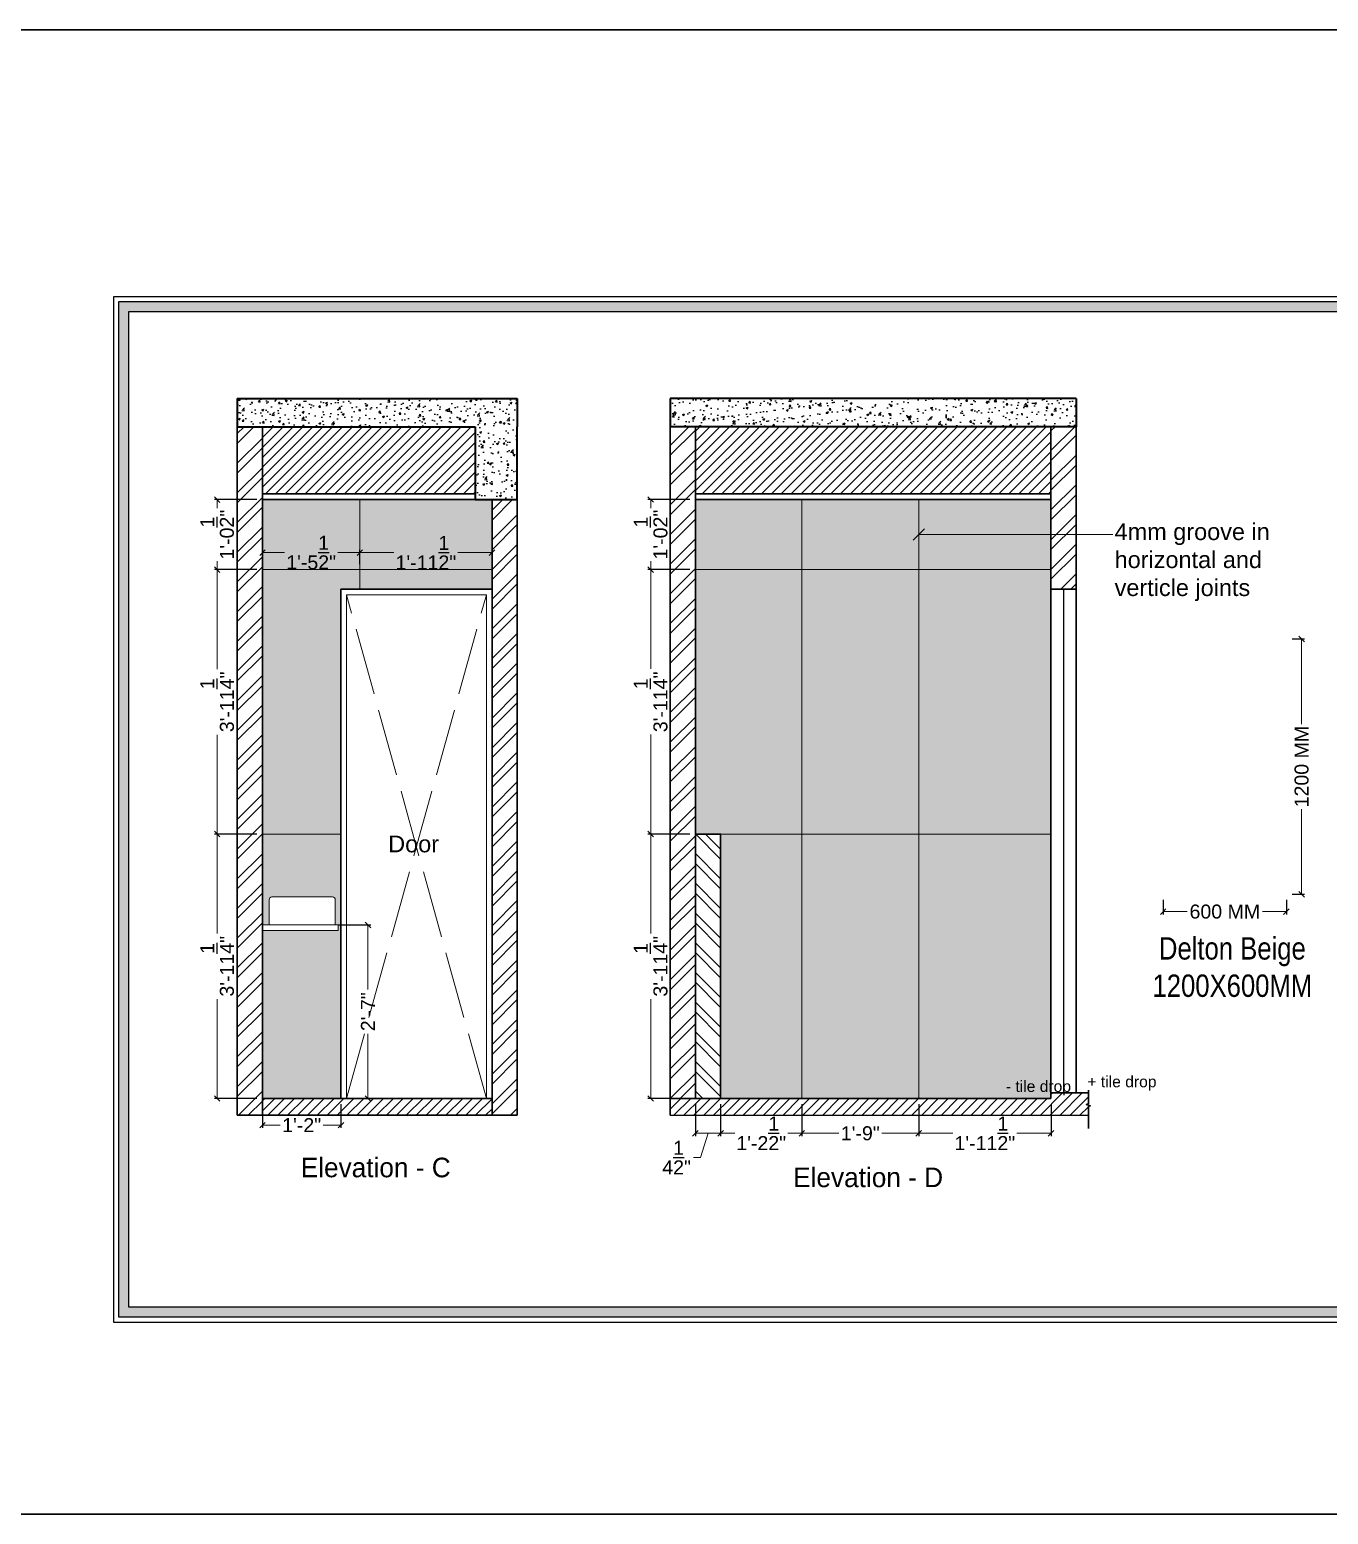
# Model space of a CAD drawing. Header units: millimetres. Extents: x 56222 to 3066687, y -650199 to -121287.
# Drawn here: x 149361.6 to 149593.6, y -184752.7 to -184487.5 of the extents above; entities that cross this region are included whole.
import ezdxf

# ---------------------------------------------------------------- set-up
doc = ezdxf.new("R2010")
doc.units = ezdxf.units.MM
doc.header["$MEASUREMENT"] = 0
doc.header["$PDMODE"] = 35
doc.linetypes.add('ACAD_ISO02W100', pattern=[15, 12, -3])
doc.layers.get('Defpoints').update_dxf_attribs({"color": 220})
for name, color, linetype, lineweight in [('dim05', 1, 'Continuous', 13), ('FIRST FLOOR ( TEXT )', 7, 'Continuous', 9), ('Flooring', 253, 'Continuous', 30), ('FURNITURE', 32, 'Continuous', 9), ('LABALLING', 1, 'Continuous', 25), ('NAME PLATE', 7, 'Continuous', 25), ('sec. mark', 5, 'Continuous', 25), ('UTILITY', 48, 'Continuous', 9), ('wall', 7, 'Continuous', 30), ('XX~SLAB ( BEAM )~ ( DIM )', 7, 'Continuous', 9)]:
    doc.layers.add(name, color=color, linetype=linetype, lineweight=lineweight)
doc.layers.add('hatch', color=253, linetype='Continuous', lineweight=0, transparency=0.4)
doc.styles.add('Aerial', font='arial.ttf')
doc.styles.add('Arial', font='arial.ttf')
doc.styles.add('DATE', font='swissc.ttf', dxfattribs={"height": 6.75})
doc.styles.add('KATHA', font='swissc.ttf')
doc.styles.get("Standard").update_dxf_attribs({"font": 'arial.ttf', "height": 6})
doc.dimstyles.new('ISO-25', dxfattribs={"dimtxt": 2.5, "dimasz": 1, "dimexe": 0.5, "dimexo": 1, "dimtad": 0, "dimdec": 1, "dimlunit": 4, "dimtxsty": 'Standard', "dimblk": 'OBLIQUE', "dimcen": 2.5, "dimclrd": 1, "dimclre": 1, "dimclrt": 5, "dimadec": 0, "dimazin": 0, "dimtfac": 1, "dimtdec": 1, "dimtmove": 0, "dimatfit": 3, "dimfxl": 1, "dimlwd": -1, "dimarcsym": 0})
doc.dimstyles.new('NEW ', dxfattribs={"dimtxt": 3, "dimasz": 2, "dimexe": 1, "dimexo": 1, "dimgap": 0.089996, "dimtad": 0, "dimtoh": 1, "dimzin": 3, "dimdsep": 46, "dimlunit": 4, "dimtxsty": 'Aerial', "dimblk": 'OBLIQUE', "dimcen": 0.089996, "dimdle": 1, "dimclrd": 252, "dimclre": 252, "dimclrt": 7, "dimadec": 0, "dimazin": 1, "dimtfac": 1, "dimtdec": 0, "dimtofl": 0, "dimtmove": 1, "dimatfit": 3, "dimldrblk": 'OBLIQUE', "dimfxl": 1, "dimtolj": 1, "dimtzin": 0, "dimlwd": 5, "dimlwe": 5, "dimarcsym": 0})
pattern_1 = [(45, (12.528, 66.737), (-2.65165043, 2.65165043), []), (45, (14.2958, 66.737), (-2.65165043, 2.65165043), [])]
pattern_2 = [(50, (5.8012, 66.7368), (0.7172601826, -0.062752135), [0.075, -0.825]), (355, (5.8012, 66.7368), (-0.1387513336, 0.7521921337), [0.06, -0.66]), (100.45144446, (5.861, 66.7316), (0.5785088467, 0.689439991), [0.063740192, -0.701142112]), (46.1842, (5.8012, 66.9368), (1.0672413307, -0.1655192808), [0.1125, -1.2375]), (96.6356355, (5.8901, 66.923), (0.9346619457, 0.974118601), [0.095610342, -1.05171376]), (351.184164, (5.8012, 66.9368), (0.934661945, 0.9741186003), [0.09, -0.990000001]), (21, (5.9012, 66.8868), (0.5969070521, -0.4026188907), [0.075, -0.825]), (326, (5.9012, 66.8868), (0.243315332, 0.725150045), [0.06, -0.66]), (71.45144474, (5.95094, 66.8533), (0.8402223767, 0.3225311528), [0.06374019, -0.701142112]), (37.5, (5.8012, 66.73682), (0.01215985532, 0.33289385383), [0, -0.652, 0, -0.67, 0, -0.6625]), (7.5, (5.8012, 66.73682), (0.26306953744, 0.3944117119), [0, -0.382, 0, -0.637, 0, -0.2525]), (327.5, (5.5782, 66.73682), (0.53382243617, -0.02255487173), [0, -0.25, 0, -0.78, 0, -1.035]), (317.5, (5.4782, 66.73682), (0.5831861693, 0.1001049823), [0, -0.325, 0, -0.518, 0, -0.735])]

# ---------------------------------------------------------------- blocks, each defined once
blk = doc.blocks.new('_Oblique')
at = {"layer": 'wall', "color": 0, "lineweight": -2}
blk.add_line((-0.5, -0.5), (0.5, 0.5), dxfattribs=at)
blk = doc.blocks.new('*D1050')
at = {"layer": 'Defpoints', "color": 0, "lineweight": 25, "transparency": 16777216}
for p in [(149395.14, -184631.19), (149403.24, -184631.19, 0.12), (149403.24, -184678.42, 0)]:
    blk.add_point(p, dxfattribs=at)
at = {"layer": 'dim05', "color": 1, "linetype": 'Continuous', "lineweight": -2, "transparency": 16777216}
for p, q in [((149402.24, -184631.19), (149394.64, -184631.19)), ((149402.24, -184678.42), (149394.64, -184678.42))]:
    blk.add_line(p, q, dxfattribs=at)
at = {"layer": 'dim05', "color": 1, "linetype": 'Continuous', "transparency": 16777216}
for p, q in [((149395.14, -184631.19), (149395.14, -184648.94)), ((149395.14, -184678.42), (149395.14, -184660.67))]:
    blk.add_line(p, q, dxfattribs=at)
at = {"layer": 'dim05', "color": 1, "transparency": 16777216}
for p, rotation in [((149395.14, -184631.19), 90), ((149395.14, -184678.42), 270)]:
    blk.add_blockref('_Oblique', p, dxfattribs=dict(at, rotation=rotation))
at = {"layer": 'dim05', "color": 5, "lineweight": 25, "transparency": 16777216, "insert": (149395.14, -184654.8), "char_height": 2.5, "attachment_point": 5, "rotation": 90, "style": 'Arial'}
blk.add_mtext('3\'-11{\\H1x;\\S1/4;}"', dxfattribs=at)
blk = doc.blocks.new('*D1051')
at = {"layer": 'Defpoints', "color": 0, "lineweight": 25, "transparency": 16777216}
for p in [(149395.14, -184583.94), (149403.24, -184583.94, 0.12), (149403.24, -184631.19, 0.12)]:
    blk.add_point(p, dxfattribs=at)
at = {"layer": 'dim05', "color": 1, "linetype": 'Continuous', "lineweight": -2, "transparency": 16777216}
for p, q in [((149402.24, -184583.94), (149394.64, -184583.94)), ((149402.24, -184631.19), (149394.64, -184631.19))]:
    blk.add_line(p, q, dxfattribs=at)
at = {"layer": 'dim05', "color": 1, "linetype": 'Continuous', "transparency": 16777216}
for p, q in [((149395.14, -184583.94), (149395.14, -184601.7)), ((149395.14, -184631.19), (149395.14, -184613.43))]:
    blk.add_line(p, q, dxfattribs=at)
at = {"layer": 'dim05', "color": 1, "transparency": 16777216}
for p, rotation in [((149395.14, -184583.94), 90), ((149395.14, -184631.19), 270)]:
    blk.add_blockref('_Oblique', p, dxfattribs=dict(at, rotation=rotation))
at = {"layer": 'dim05', "color": 5, "lineweight": 25, "transparency": 16777216, "insert": (149395.14, -184607.56), "char_height": 2.5, "attachment_point": 5, "rotation": 90, "style": 'Arial'}
blk.add_mtext('3\'-11{\\H1x;\\S1/4;}"', dxfattribs=at)
blk = doc.blocks.new('*D1052')
at = {"layer": 'Defpoints', "color": 0, "lineweight": 25, "transparency": 16777216}
for p in [(149395.14, -184571.43), (149403.24, -184571.43, 0.12), (149403.24, -184583.94, 0.12)]:
    blk.add_point(p, dxfattribs=at)
at = {"layer": 'dim05', "color": 1, "linetype": 'Continuous', "lineweight": -2, "transparency": 16777216}
for p, q in [((149402.24, -184571.43), (149394.64, -184571.43)), ((149402.24, -184583.94), (149394.64, -184583.94))]:
    blk.add_line(p, q, dxfattribs=at)
at = {"layer": 'dim05', "color": 1, "linetype": 'Continuous', "transparency": 16777216}
for p, q in [((149395.14, -184571.43), (149395.14, -184572.94)), ((149395.14, -184583.94), (149395.14, -184582.43))]:
    blk.add_line(p, q, dxfattribs=at)
at = {"layer": 'dim05', "color": 1, "transparency": 16777216}
for p, rotation in [((149395.14, -184571.43), 90), ((149395.14, -184583.94), 270)]:
    blk.add_blockref('_Oblique', p, dxfattribs=dict(at, rotation=rotation))
at = {"layer": 'dim05', "color": 5, "lineweight": 25, "transparency": 16777216, "insert": (149395.14, -184577.69), "char_height": 2.5, "attachment_point": 5, "rotation": 90, "style": 'Arial'}
blk.add_mtext('1\'-0{\\H1x;\\S1/2;}"', dxfattribs=at)
blk = doc.blocks.new('*D1053')
at = {"layer": 'Defpoints', "color": 0, "lineweight": 25, "transparency": 16777216}
for p in [(149420.62, -184580.91), (149420.62, -184583.94, 0.12), (149444.24, -184583.94, 0.12)]:
    blk.add_point(p, dxfattribs=at)
at = {"layer": 'dim05', "color": 1, "linetype": 'Continuous', "lineweight": -2, "transparency": 16777216}
for p, q in [((149420.62, -184582.94), (149420.62, -184580.41)), ((149444.24, -184582.94), (149444.24, -184580.41))]:
    blk.add_line(p, q, dxfattribs=at)
at = {"layer": 'dim05', "color": 1, "linetype": 'Continuous', "transparency": 16777216}
for p, q in [((149420.62, -184580.91), (149426.71, -184580.91)), ((149444.24, -184580.91), (149438.14, -184580.91))]:
    blk.add_line(p, q, dxfattribs=at)
at = {"layer": 'dim05', "color": 1, "transparency": 16777216, "rotation": 180}
blk.add_blockref('_Oblique', (149420.62, -184580.91), dxfattribs=at)
at = {"layer": 'dim05', "color": 1, "transparency": 16777216}
blk.add_blockref('_Oblique', (149444.24, -184580.91), dxfattribs=at)
at = {"layer": 'dim05', "color": 5, "lineweight": 25, "transparency": 16777216, "insert": (149432.43, -184580.91), "char_height": 2.5, "attachment_point": 5, "style": 'Arial'}
blk.add_mtext('1\'-11{\\H1x;\\S1/2;}"', dxfattribs=at)
blk = doc.blocks.new('*D1054')
at = {"layer": 'Defpoints', "color": 0, "lineweight": 25, "transparency": 16777216}
for p in [(149403.24, -184580.91, 0.09), (149403.24, -184580.91), (149420.62, -184580.91)]:
    blk.add_point(p, dxfattribs=at)
at = {"layer": 'dim05', "color": 1, "linetype": 'Continuous', "lineweight": -2, "transparency": 16777216}
for p, q in [((149403.24, -184579.91), (149403.24, -184580.41)), ((149420.62, -184581.91), (149420.62, -184581.41))]:
    blk.add_line(p, q, dxfattribs=at)
at = {"layer": 'dim05', "color": 1, "linetype": 'Continuous', "transparency": 16777216}
for p, q in [((149403.24, -184580.91), (149407.19, -184580.91)), ((149420.62, -184580.91), (149416.67, -184580.91))]:
    blk.add_line(p, q, dxfattribs=at)
at = {"layer": 'dim05', "color": 1, "transparency": 16777216, "rotation": 180}
blk.add_blockref('_Oblique', (149403.24, -184580.91), dxfattribs=at)
at = {"layer": 'dim05', "color": 1, "transparency": 16777216}
blk.add_blockref('_Oblique', (149420.62, -184580.91), dxfattribs=at)
at = {"layer": 'dim05', "color": 5, "lineweight": 25, "transparency": 16777216, "insert": (149411.93, -184580.91), "char_height": 2.5, "attachment_point": 5, "style": 'Arial'}
blk.add_mtext('1\'-5{\\H1x;\\S1/2;}"', dxfattribs=at)
blk = doc.blocks.new('*D1055')
at = {"layer": 'Defpoints', "color": 0, "lineweight": 25, "transparency": 16777216}
for p in [(149415.79, -184647.42, 0.03), (149415.79, -184678.42, 0.08), (149422.07, -184678.42)]:
    blk.add_point(p, dxfattribs=at)
at = {"layer": 'dim05', "color": 1, "linetype": 'Continuous', "lineweight": -2, "transparency": 16777216}
for p, q in [((149416.79, -184647.42), (149422.57, -184647.42)), ((149416.79, -184678.42), (149422.57, -184678.42))]:
    blk.add_line(p, q, dxfattribs=at)
at = {"layer": 'dim05', "color": 1, "linetype": 'Continuous', "transparency": 16777216}
for p, q in [((149422.07, -184647.42), (149422.07, -184658.95)), ((149422.07, -184678.42), (149422.07, -184666.89))]:
    blk.add_line(p, q, dxfattribs=at)
at = {"layer": 'dim05', "color": 1, "transparency": 16777216}
for p, rotation in [((149422.07, -184647.42), 90), ((149422.07, -184678.42), 270)]:
    blk.add_blockref('_Oblique', p, dxfattribs=dict(at, rotation=rotation))
at = {"layer": 'dim05', "color": 5, "lineweight": 25, "transparency": 16777216, "insert": (149422.07, -184662.92), "char_height": 2.5, "attachment_point": 5, "rotation": 90, "style": 'Arial'}
blk.add_mtext('2\'-7"', dxfattribs=at)
blk = doc.blocks.new('*D1056')
at = {"layer": 'Defpoints', "color": 0, "lineweight": 25, "transparency": 16777216}
for p in [(149520.47, -184678.42, -0.02), (149544.1, -184678.42, -0.02), (149520.47, -184684.64)]:
    blk.add_point(p, dxfattribs=at)
at = {"layer": 'dim05', "color": 1, "linetype": 'Continuous', "lineweight": -2, "transparency": 16777216}
for p, q in [((149520.47, -184679.42), (149520.47, -184685.14)), ((149544.1, -184679.42), (149544.1, -184685.14))]:
    blk.add_line(p, q, dxfattribs=at)
at = {"layer": 'dim05', "color": 1, "linetype": 'Continuous', "transparency": 16777216}
for p, q in [((149520.47, -184684.64), (149526.57, -184684.64)), ((149544.1, -184684.64), (149538, -184684.64))]:
    blk.add_line(p, q, dxfattribs=at)
at = {"layer": 'dim05', "color": 1, "transparency": 16777216, "rotation": 180}
blk.add_blockref('_Oblique', (149520.47, -184684.64), dxfattribs=at)
at = {"layer": 'dim05', "color": 1, "transparency": 16777216}
blk.add_blockref('_Oblique', (149544.1, -184684.64), dxfattribs=at)
at = {"layer": 'dim05', "color": 5, "lineweight": 25, "transparency": 16777216, "insert": (149532.28, -184684.64), "char_height": 2.5, "attachment_point": 5, "style": 'Arial'}
blk.add_mtext('1\'-11{\\H1x;\\S1/2;}"', dxfattribs=at)
blk = doc.blocks.new('*D1057')
at = {"layer": 'Defpoints', "color": 0, "lineweight": 25, "transparency": 16777216}
for p in [(149499.58, -184678.42, -0.01), (149520.47, -184678.42, -0.01), (149499.58, -184684.64)]:
    blk.add_point(p, dxfattribs=at)
at = {"layer": 'dim05', "color": 1, "linetype": 'Continuous', "lineweight": -2, "transparency": 16777216}
for p, q in [((149499.58, -184679.42), (149499.58, -184685.14)), ((149520.47, -184679.42), (149520.47, -184685.14))]:
    blk.add_line(p, q, dxfattribs=at)
at = {"layer": 'dim05', "color": 1, "linetype": 'Continuous', "transparency": 16777216}
for p, q in [((149499.58, -184684.64), (149506.2, -184684.64)), ((149520.47, -184684.64), (149513.86, -184684.64))]:
    blk.add_line(p, q, dxfattribs=at)
at = {"layer": 'dim05', "color": 1, "transparency": 16777216, "rotation": 180}
blk.add_blockref('_Oblique', (149499.58, -184684.64), dxfattribs=at)
at = {"layer": 'dim05', "color": 1, "transparency": 16777216}
blk.add_blockref('_Oblique', (149520.47, -184684.64), dxfattribs=at)
at = {"layer": 'dim05', "color": 5, "lineweight": 25, "transparency": 16777216, "insert": (149510.03, -184684.64), "char_height": 2.5, "attachment_point": 5, "style": 'Arial'}
blk.add_mtext('1\'-9"', dxfattribs=at)
blk = doc.blocks.new('*D1058')
at = {"layer": 'Defpoints', "color": 0, "lineweight": 25, "transparency": 16777216}
for p in [(149485.08, -184678.42, -0.02), (149499.58, -184678.42, -0.01), (149485.08, -184684.64)]:
    blk.add_point(p, dxfattribs=at)
at = {"layer": 'dim05', "color": 1, "linetype": 'Continuous', "lineweight": -2, "transparency": 16777216}
for p, q in [((149485.08, -184679.42), (149485.08, -184685.14)), ((149499.58, -184679.42), (149499.58, -184685.14))]:
    blk.add_line(p, q, dxfattribs=at)
at = {"layer": 'dim05', "color": 1, "linetype": 'Continuous', "transparency": 16777216}
for p, q in [((149485.08, -184684.64), (149487.59, -184684.64)), ((149499.58, -184684.64), (149497.07, -184684.64))]:
    blk.add_line(p, q, dxfattribs=at)
at = {"layer": 'dim05', "color": 1, "transparency": 16777216, "rotation": 180}
blk.add_blockref('_Oblique', (149485.08, -184684.64), dxfattribs=at)
at = {"layer": 'dim05', "color": 1, "transparency": 16777216}
blk.add_blockref('_Oblique', (149499.58, -184684.64), dxfattribs=at)
at = {"layer": 'dim05', "color": 5, "lineweight": 25, "transparency": 16777216, "insert": (149492.33, -184684.64), "char_height": 2.5, "attachment_point": 5, "style": 'Arial'}
blk.add_mtext('1\'-2{\\H1x;\\S1/2;}"', dxfattribs=at)
blk = doc.blocks.new('*D1059')
at = {"layer": 'Defpoints', "color": 0, "lineweight": 25, "transparency": 16777216}
for p in [(149480.58, -184678.42, -0.01), (149485.08, -184678.42, -0.02), (149480.58, -184684.64)]:
    blk.add_point(p, dxfattribs=at)
at = {"layer": 'dim05', "color": 1, "linetype": 'Continuous', "lineweight": -2, "transparency": 16777216}
for p, q in [((149480.58, -184679.42), (149480.58, -184685.14)), ((149485.08, -184679.42), (149485.08, -184685.14))]:
    blk.add_line(p, q, dxfattribs=at)
at = {"layer": 'dim05', "color": 1, "linetype": 'Continuous', "transparency": 16777216}
for p, q in [((149485.08, -184684.64), (149480.58, -184684.64)), ((149482.83, -184684.64), (149481.5, -184688.97)), ((149481.5, -184688.97), (149480.25, -184688.97))]:
    blk.add_line(p, q, dxfattribs=at)
at = {"layer": 'dim05', "color": 1, "transparency": 16777216, "rotation": 180}
blk.add_blockref('_Oblique', (149480.58, -184684.64), dxfattribs=at)
at = {"layer": 'dim05', "color": 1, "transparency": 16777216}
blk.add_blockref('_Oblique', (149485.08, -184684.64), dxfattribs=at)
at = {"layer": 'dim05', "color": 5, "lineweight": 25, "transparency": 16777216, "insert": (149477.22, -184688.97), "char_height": 2.5, "attachment_point": 5, "style": 'Arial'}
blk.add_mtext('4{\\H1x;\\S1/2;}"', dxfattribs=at)
blk = doc.blocks.new('*D1123')
at = {"layer": 'Defpoints', "color": 0, "lineweight": 25, "transparency": 16777216}
for p in [(149403.24, -184678.42, 0), (149417.24, -184678.42), (149417.24, -184683.18)]:
    blk.add_point(p, dxfattribs=at)
at = {"layer": 'dim05', "color": 1, "linetype": 'Continuous', "lineweight": -2, "transparency": 16777216}
for p, q in [((149403.24, -184679.42), (149403.24, -184683.68)), ((149417.24, -184679.42), (149417.24, -184683.68))]:
    blk.add_line(p, q, dxfattribs=at)
at = {"layer": 'dim05', "color": 1, "linetype": 'Continuous', "transparency": 16777216}
for p, q in [((149403.24, -184683.18), (149406.41, -184683.18)), ((149417.24, -184683.18), (149414.07, -184683.18))]:
    blk.add_line(p, q, dxfattribs=at)
at = {"layer": 'dim05', "color": 1, "transparency": 16777216, "rotation": 180}
blk.add_blockref('_Oblique', (149403.24, -184683.18), dxfattribs=at)
at = {"layer": 'dim05', "color": 1, "transparency": 16777216}
blk.add_blockref('_Oblique', (149417.24, -184683.18), dxfattribs=at)
at = {"layer": 'dim05', "color": 5, "lineweight": 25, "transparency": 16777216, "insert": (149410.24, -184683.18), "char_height": 2.5, "attachment_point": 5, "style": 'Arial'}
blk.add_mtext('1\'-2"', dxfattribs=at)
blk = doc.blocks.new('*D1141')
at = {"layer": 'Defpoints', "color": 0, "lineweight": 25, "transparency": 16777216}
for p in [(149480.58, -184571.42, -0.02), (149472.59, -184583.93), (149480.58, -184583.93, -0.02)]:
    blk.add_point(p, dxfattribs=at)
at = {"layer": 'dim05', "color": 1, "linetype": 'Continuous', "lineweight": -2, "transparency": 16777216}
for p, q in [((149479.58, -184571.42), (149472.09, -184571.42)), ((149479.58, -184583.93), (149472.09, -184583.93))]:
    blk.add_line(p, q, dxfattribs=at)
at = {"layer": 'dim05', "color": 1, "linetype": 'Continuous', "transparency": 16777216}
for p, q in [((149472.59, -184571.42), (149472.59, -184572.94)), ((149472.59, -184583.93), (149472.59, -184582.42))]:
    blk.add_line(p, q, dxfattribs=at)
at = {"layer": 'dim05', "color": 1, "transparency": 16777216}
for p, rotation in [((149472.59, -184571.42), 90), ((149472.59, -184583.93), 270)]:
    blk.add_blockref('_Oblique', p, dxfattribs=dict(at, rotation=rotation))
at = {"layer": 'dim05', "color": 5, "lineweight": 25, "transparency": 16777216, "insert": (149472.59, -184577.68), "char_height": 2.5, "attachment_point": 5, "rotation": 90, "style": 'Arial'}
blk.add_mtext('1\'-0{\\H1x;\\S1/2;}"', dxfattribs=at)
blk = doc.blocks.new('*D1142')
at = {"layer": 'Defpoints', "color": 0, "lineweight": 25, "transparency": 16777216}
for p in [(149480.58, -184583.93, -0.02), (149472.59, -184631.18), (149480.58, -184631.18, -0.02)]:
    blk.add_point(p, dxfattribs=at)
at = {"layer": 'dim05', "color": 1, "linetype": 'Continuous', "lineweight": -2, "transparency": 16777216}
for p, q in [((149479.58, -184583.93), (149472.09, -184583.93)), ((149479.58, -184631.18), (149472.09, -184631.18))]:
    blk.add_line(p, q, dxfattribs=at)
at = {"layer": 'dim05', "color": 1, "linetype": 'Continuous', "transparency": 16777216}
for p, q in [((149472.59, -184583.93), (149472.59, -184601.69)), ((149472.59, -184631.18), (149472.59, -184613.42))]:
    blk.add_line(p, q, dxfattribs=at)
at = {"layer": 'dim05', "color": 1, "transparency": 16777216}
for p, rotation in [((149472.59, -184583.93), 90), ((149472.59, -184631.18), 270)]:
    blk.add_blockref('_Oblique', p, dxfattribs=dict(at, rotation=rotation))
at = {"layer": 'dim05', "color": 5, "lineweight": 25, "transparency": 16777216, "insert": (149472.59, -184607.56), "char_height": 2.5, "attachment_point": 5, "rotation": 90, "style": 'Arial'}
blk.add_mtext('3\'-11{\\H1x;\\S1/4;}"', dxfattribs=at)
blk = doc.blocks.new('*D1143')
at = {"layer": 'Defpoints', "color": 0, "lineweight": 25, "transparency": 16777216}
for p in [(149480.58, -184631.18, -0.02), (149472.59, -184678.42), (149480.58, -184678.42, -0.02)]:
    blk.add_point(p, dxfattribs=at)
at = {"layer": 'dim05', "color": 1, "linetype": 'Continuous', "lineweight": -2, "transparency": 16777216}
for p, q in [((149479.58, -184631.18), (149472.09, -184631.18)), ((149479.58, -184678.42), (149472.09, -184678.42))]:
    blk.add_line(p, q, dxfattribs=at)
at = {"layer": 'dim05', "color": 1, "linetype": 'Continuous', "transparency": 16777216}
for p, q in [((149472.59, -184631.18), (149472.59, -184648.93)), ((149472.59, -184678.42), (149472.59, -184660.67))]:
    blk.add_line(p, q, dxfattribs=at)
at = {"layer": 'dim05', "color": 1, "transparency": 16777216}
for p, rotation in [((149472.59, -184631.18), 90), ((149472.59, -184678.42), 270)]:
    blk.add_blockref('_Oblique', p, dxfattribs=dict(at, rotation=rotation))
at = {"layer": 'dim05', "color": 5, "lineweight": 25, "transparency": 16777216, "insert": (149472.59, -184654.8), "char_height": 2.5, "attachment_point": 5, "rotation": 90, "style": 'Arial'}
blk.add_mtext('3\'-11{\\H1x;\\S1/4;}"', dxfattribs=at)
blk = doc.blocks.new('*D1144')
at = {"layer": 'Defpoints', "color": 0, "lineweight": 25, "transparency": 16777216}
for p in [(149586.16, -184596.33), (149586.16, -184641.94), (149588.87, -184641.94)]:
    blk.add_point(p, dxfattribs=at)
at = {"layer": 'dim05', "color": 1, "linetype": 'Continuous', "lineweight": -2, "transparency": 16777216}
for p, q in [((149587.16, -184596.33), (149589.37, -184596.33)), ((149587.16, -184641.94), (149589.37, -184641.94))]:
    blk.add_line(p, q, dxfattribs=at)
at = {"layer": 'dim05', "color": 1, "linetype": 'Continuous', "transparency": 16777216}
for p, q in [((149588.87, -184596.33), (149588.87, -184611.55)), ((149588.87, -184641.94), (149588.87, -184626.72))]:
    blk.add_line(p, q, dxfattribs=at)
at = {"layer": 'dim05', "color": 1, "transparency": 16777216}
for p, rotation in [((149588.87, -184596.33), 90), ((149588.87, -184641.94), 270)]:
    blk.add_blockref('_Oblique', p, dxfattribs=dict(at, rotation=rotation))
at = {"layer": 'dim05', "color": 5, "lineweight": 25, "transparency": 16777216, "insert": (149588.87, -184619.13), "char_height": 2.5, "attachment_point": 5, "rotation": 90, "style": 'Arial'}
blk.add_mtext('1200 MM', dxfattribs=at)
blk = doc.blocks.new('*D1145')
at = {"layer": 'Defpoints', "color": 0, "lineweight": 25, "transparency": 16777216}
for p in [(149564.14, -184641.94), (149586.16, -184641.94), (149586.16, -184645.04)]:
    blk.add_point(p, dxfattribs=at)
at = {"layer": 'dim05', "color": 1, "linetype": 'Continuous', "lineweight": -2, "transparency": 16777216}
for p, q in [((149564.14, -184642.94), (149564.14, -184645.54)), ((149586.16, -184642.94), (149586.16, -184645.54))]:
    blk.add_line(p, q, dxfattribs=at)
at = {"layer": 'dim05', "color": 1, "linetype": 'Continuous', "transparency": 16777216}
for p, q in [((149564.14, -184645.04), (149568.41, -184645.04)), ((149586.16, -184645.04), (149581.88, -184645.04))]:
    blk.add_line(p, q, dxfattribs=at)
at = {"layer": 'dim05', "color": 1, "transparency": 16777216, "rotation": 180}
blk.add_blockref('_Oblique', (149564.14, -184645.04), dxfattribs=at)
at = {"layer": 'dim05', "color": 1, "transparency": 16777216}
blk.add_blockref('_Oblique', (149586.16, -184645.04), dxfattribs=at)
at = {"layer": 'dim05', "color": 5, "lineweight": 25, "transparency": 16777216, "insert": (149575.15, -184645.04), "char_height": 2.5, "attachment_point": 5, "style": 'Arial'}
blk.add_mtext('600 MM', dxfattribs=at)

msp = doc.modelspace()

# ---------------------------------------------------------------- hatches: boundary and pattern name
at = {"layer": 'hatch', "linetype": 'Continuous', "lineweight": 25}
h = msp.add_hatch(dxfattribs=at)
h.set_pattern_fill('AR-CONC', color=256, scale=0.5)
h.set_pattern_definition([(50, (186.3354, -10.475), (3.586300913, -0.313760675), [0.375, -4.125]), (355, (186.3354, -10.475), (-0.69375667, 3.76096067), [0.3, -3.3]), (100.4514445, (186.6342, -10.501), (2.892544234, 3.447199955), [0.31870096, -3.50571056]), (46.1842, (186.3354, -9.475), (5.33620665, -0.8275964), [0.5625, -6.1875]), (96.6356355, (186.78, -9.544), (4.67330973, 4.870593), [0.47805171, -5.2585688]), (351.184164, (186.3354, -9.475), (4.67330973, 4.870593), [0.45, -4.95]), (21, (186.8354, -9.725), (2.98453526, -2.013094453), [0.375, -4.125]), (326, (186.8354, -9.725), (1.21657666, 3.625750225), [0.3, -3.3]), (71.4514447, (187.084, -9.8927), (4.201111884, 1.612655764), [0.31870095, -3.50571056]), (37.5, (186.3354, -10.4749), (0.0607992766, 1.664469269), [0, -3.26, 0, -3.35, 0, -3.3125]), (7.5, (186.3354, -10.475), (1.315347687, 1.97205856), [0, -1.91, 0, -3.185, 0, -1.2625]), (327.5, (185.2204, -10.4749), (2.669112181, -0.112774359), [0, -1.25, 0, -3.9, 0, -5.175]), (317.5, (184.7204, -10.475), (2.915930847, 0.500524912), [0, -1.625, 0, -2.59, 0, -3.675])])
h.paths.add_polyline_path([(149398.738, -184553.361), (149448.738, -184553.361), (149448.738, -184558.422), (149448.738, -184571.422), (149441.239, -184571.422), (149441.239, -184558.422), (149398.738, -184558.422)])
h = msp.add_hatch(dxfattribs=at)
h.set_pattern_fill('AR-CONC', color=256, scale=0.5)
h.set_pattern_definition([(50, (274.2116, 255.7337), (3.586300913, -0.313760675), [0.375, -4.125]), (355, (274.2116, 255.7337), (-0.69375667, 3.76096067), [0.3, -3.3]), (100.4514445, (274.5105, 255.7075), (2.892544234, 3.447199955), [0.31870096, -3.50571056]), (46.1842, (274.2116, 256.7337), (5.33620665, -0.8275964), [0.5625, -6.1875]), (96.6356355, (274.6563, 256.6647), (4.67330973, 4.870593), [0.47805171, -5.2585688]), (351.184164, (274.2116, 256.7337), (4.67330973, 4.870593), [0.45, -4.95]), (21, (274.7116, 256.4837), (2.98453526, -2.013094453), [0.375, -4.125]), (326, (274.7116, 256.4837), (1.21657666, 3.625750225), [0.3, -3.3]), (71.4514447, (274.9603, 256.316), (4.201111884, 1.612655764), [0.31870095, -3.50571056]), (37.5, (274.2116, 255.7337), (0.0607992766, 1.664469269), [0, -3.26, 0, -3.35, 0, -3.3125]), (7.5, (274.2116, 255.7337), (1.315347687, 1.97205856), [0, -1.91, 0, -3.185, 0, -1.2625]), (327.5, (273.0966, 255.7337), (2.669112181, -0.112774359), [0, -1.25, 0, -3.9, 0, -5.175]), (317.5, (272.5966, 255.7337), (2.915930847, 0.500524912), [0, -1.625, 0, -2.59, 0, -3.675])])
h.paths.add_polyline_path([(149548.595, -184553.361), (149476.082, -184553.361), (149476.082, -184558.422), (149548.595, -184558.422)])
h = msp.add_hatch(dxfattribs=at)
h.set_pattern_fill('ANSI32', color=256, scale=10, style=0)
h.set_pattern_definition([(45, (-5994.405, -3325.7547), (-2.65165043, 2.65165043), []), (45, (-5992.637, -3325.7547), (-2.65165043, 2.65165043), [])])
h.paths.add_polyline_path([(149403.238, -184558.421), (149398.738, -184558.421), (149398.738, -184681.421), (149403.238, -184681.421)])
h = msp.add_hatch(dxfattribs=at)
h.set_pattern_fill('ANSI31', color=6, scale=10)
h.set_pattern_definition([(45, (186.3354, -10.4749), (-0.8838834765, 0.8838834765), [])])
h.paths.add_polyline_path([(149403.238, -184558.422), (149441.239, -184558.422), (149441.239, -184570.422), (149403.238, -184570.422)])
h = msp.add_hatch(dxfattribs=at)
h.set_pattern_fill('ANSI32', color=256, scale=10, style=0)
h.set_pattern_definition(pattern_1)
h.paths.add_polyline_path([(149480.582, -184585.422), (149480.582, -184558.422), (149476.082, -184558.422), (149476.082, -184678.422), (149480.582, -184678.422)])
h = msp.add_hatch(dxfattribs=at)
h.set_pattern_fill('ANSI31', color=6, scale=10)
h.set_pattern_definition([(45, (274.2116, 255.7337), (-0.8838834765, 0.8838834765), [])])
h.paths.add_polyline_path([(149544.095, -184558.422), (149480.582, -184558.422), (149480.582, -184570.422), (149544.095, -184570.422)])
h = msp.add_hatch(dxfattribs=at)
h.set_pattern_fill('ANSI32', color=256, scale=10, style=0)
h.set_pattern_definition(pattern_1)
h.paths.add_polyline_path([(149548.595, -184558.422), (149544.095, -184558.422), (149544.095, -184587.421), (149548.595, -184587.421)])
at = {"layer": 'hatch', "linetype": 'Continuous', "lineweight": 25, "true_color": 0xe9d9ba, "transparency": 33554546}
h = msp.add_hatch(dxfattribs=at)
h.set_pattern_fill('AR-CONC', color=254, scale=0.1)
h.set_pattern_definition(pattern_2)
h.paths.add_polyline_path([(149417.238, -184631.185), (149403.238, -184631.185), (149403.238, -184647.421), (149404.427, -184647.421), (149404.427, -184642.92, -0.4142136), (149404.927, -184642.42), (149415.736, -184642.42, -0.4142136), (149416.236, -184642.92), (149416.236, -184647.421), (149416.738, -184647.421), (149416.738, -184648.421), (149403.238, -184648.421), (149403.238, -184678.421), (149417.238, -184678.421)])
h.paths.add_polyline_path([(149417.238, -184587.421), (149420.616, -184587.421), (149420.616, -184583.941), (149403.238, -184583.941), (149403.238, -184631.185), (149417.238, -184631.185)])
h.paths.add_polyline_path([(149444.238, -184583.941), (149420.616, -184583.941), (149420.616, -184587.421), (149444.238, -184587.421)])
h.paths.add_polyline_path([(149444.238, -184571.429), (149420.616, -184571.429), (149420.616, -184583.941), (149444.238, -184583.941)])
h.paths.add_polyline_path([(149420.616, -184571.429), (149403.238, -184571.429), (149403.238, -184583.941), (149420.616, -184583.941)])
at = {"layer": 'hatch', "linetype": 'Continuous', "lineweight": 25}
h = msp.add_hatch(dxfattribs=at)
h.set_pattern_fill('ANSI32', color=256, scale=10, style=0)
h.set_pattern_definition([(45, (-502.8695, 255.7337), (-2.65165043, 2.65165043), []), (45, (-501.1017, 255.7337), (-2.65165043, 2.65165043), [])])
h.paths.add_polyline_path([(149448.738, -184571.422), (149444.242, -184571.422), (149444.238, -184681.422), (149448.738, -184681.422)])
at = {"layer": 'hatch', "linetype": 'Continuous', "lineweight": 25, "true_color": 0xe9d9ba, "transparency": 33554546}
h = msp.add_hatch(dxfattribs=at)
h.set_pattern_fill('AR-CONC', color=254, scale=0.1)
h.set_pattern_definition(pattern_2)
h.paths.add_polyline_path([(149544.095, -184631.178), (149520.473, -184631.178), (149520.473, -184678.422), (149544.095, -184678.422)])
h.paths.add_polyline_path([(149520.473, -184631.178), (149499.582, -184631.178), (149499.582, -184678.422), (149520.473, -184678.422)])
h.paths.add_polyline_path([(149499.582, -184631.178), (149485.082, -184631.178), (149485.082, -184678.422), (149499.582, -184678.422)])
h.paths.add_polyline_path([(149499.582, -184583.934), (149480.582, -184583.934), (149480.582, -184631.178), (149499.582, -184631.178)])
h.paths.add_polyline_path([(149520.473, -184583.934), (149499.582, -184583.934), (149499.582, -184631.178), (149520.473, -184631.178)])
h.paths.add_polyline_path([(149544.095, -184583.934), (149520.473, -184583.934), (149520.473, -184631.178), (149544.095, -184631.178)])
h.paths.add_polyline_path([(149544.095, -184571.422), (149520.473, -184571.422), (149520.473, -184583.934), (149544.095, -184583.934)])
h.paths.add_polyline_path([(149520.473, -184571.422), (149499.582, -184571.422), (149499.582, -184583.934), (149520.473, -184583.934)])
h.paths.add_polyline_path([(149499.582, -184571.422), (149480.582, -184571.422), (149480.582, -184583.934), (149499.582, -184583.934)])
at = {"layer": 'hatch', "linetype": 'Continuous', "lineweight": 25}
h = msp.add_hatch(dxfattribs=at)
h.set_pattern_fill('ANSI32', color=256, scale=10, angle=90, style=0)
h.set_pattern_definition([(135, (12.528, 66.737), (-2.65165043, -2.65165043), []), (135, (12.528, 68.5046), (-2.65165043, -2.65165043), [])])
h.paths.add_polyline_path([(149485.082, -184631.178), (149480.582, -184631.178), (149480.582, -184678.422), (149485.082, -184678.422)])
h = msp.add_hatch(dxfattribs=at)
h.set_pattern_fill('ANSI31', color=256, scale=10, style=0)
h.set_pattern_definition([(45, (-58.2984, 255.7337), (-0.8838834765, 0.8838834765), [])])
h.paths.add_polyline_path([(149444.238, -184678.421), (149403.238, -184678.421), (149403.238, -184681.422), (149444.238, -184681.422)])
h = msp.add_hatch(dxfattribs=at)
h.set_pattern_fill('ANSI31', color=256, scale=10, style=0)
h.set_pattern_definition([(45, (-328.7967, 372.2888), (-0.8838834765, 0.8838834765), [])])
h.paths.add_polyline_path([(149550.769, -184677.422), (149544.095, -184677.422), (149544.095, -184678.422), (149480.582, -184678.422), (149476.082, -184678.422), (149476.082, -184681.422), (149550.769, -184681.436), (149550.769, -184679.843), (149551.112, -184679.718), (149550.425, -184679.468), (149550.769, -184679.343)])
at = {"layer": 'NAME PLATE', "true_color": 0xd39e00}
h = msp.add_hatch(color=42, dxfattribs=at)
h.paths.add_polyline_path([(149377.577, -184536.035), (149377.577, -184717.5), (149635.385, -184717.5), (149635.385, -184536.035)])
h.paths.add_polyline_path([(149379.386, -184537.844), (149633.576, -184537.844), (149633.576, -184715.691), (149379.386, -184715.691)], flags=16)

# ---------------------------------------------------------------- linework, layer by layer
at = {"color": 6, "lineweight": 30}
for p, q in [((149403.238, -184570.422, 0.118), (149441.239, -184570.422, 0.118)), ((149403.238, -184571.422, 0.118), (149444.238, -184571.422, 0.118)), ((149544.095, -184570.422, -0.008), (149480.582, -184570.422, -0.008)), ((149544.095, -184571.422, -0.008), (149480.582, -184571.422, -0.008))]:
    msp.add_line(p, q, dxfattribs=at)
at = {"layer": 'dim05', "color": 1, "lineweight": 35}
for p, q in [((149398.738, -184553.361, 0.118), (149448.738, -184553.361, 0.118)), ((149398.738, -184553.361, 0.12), (149398.738, -184558.422, 0.12)), ((149448.738, -184553.361, 0.118), (149448.738, -184558.422, 0.118)), ((149548.595, -184553.361, 0.11), (149476.082, -184553.361, -0.016)), ((149476.082, -184553.361, -0.016), (149476.082, -184558.422, -0.016)), ((149548.595, -184553.361, 0.11), (149548.595, -184558.422, 0.11)), ((149398.738, -184558.422, 0.118), (149441.239, -184558.422, 0.118)), ((149548.595, -184558.422, 0.11), (149476.082, -184558.422, -0.016))]:
    msp.add_line(p, q, dxfattribs=at)
at = {"layer": 'dim05', "color": 1, "lineweight": 35, "elevation": 0.118}
msp.add_lwpolyline([(149441.239, -184558.422), (149441.239, -184571.422), (149448.738, -184571.422), (149448.738, -184558.422)], dxfattribs=at)
at = {"layer": 'Flooring', "ltscale": 4}
for p, q in [((149480.582, -184678.422, -0.008), (149476.082, -184678.422, -0.008)), ((149544.095, -184678.422, -0.016), (149480.582, -184678.422, -0.008)), ((149544.095, -184678.422, -0.016), (149544.095, -184677.422, -0.016)), ((149544.095, -184677.422, -0.016), (149550.769, -184677.422, -0.016))]:
    msp.add_line(p, q, dxfattribs=at)
at = {"layer": 'Flooring', "ltscale": 4, "elevation": 0.083}
msp.add_lwpolyline([(149403.238, -184678.421), (149444.238, -184678.421), (149444.238, -184681.422), (149403.238, -184681.422)], close=True, dxfattribs=at)
at = {"layer": 'Flooring', "ltscale": 4}
msp.add_lwpolyline([(149550.769, -184683.8), (149550.769, -184679.843), (149551.112, -184679.718), (149550.425, -184679.468), (149550.769, -184679.343), (149550.769, -184676.909)], dxfattribs=at)
at = {"layer": 'FURNITURE'}
msp.add_line((149499.582, -184678.422, -0.016), (149499.582, -184571.422, -0.016), dxfattribs=at)
at = {"layer": 'FURNITURE', "color": 9, "linetype": 'ACAD_ISO02W100', "lineweight": 5, "true_color": 0xc7c8ca}
for p, q in [((149418.238, -184678.421, 0.091), (149443.238, -184588.421, 0.091)), ((149443.238, -184678.421, 0.091), (149418.238, -184588.421, 0.091))]:
    msp.add_line(p, q, dxfattribs=at)
at = {"layer": 'FURNITURE'}
for points, elevation in [([(149403.238, -184571.429), (149420.616, -184571.429), (149420.616, -184583.941), (149403.238, -184583.941)], 0.118), ([(149444.238, -184571.429), (149420.616, -184571.429), (149420.616, -184583.941), (149444.238, -184583.941)], 0.118), ([(149480.582, -184571.422), (149499.582, -184571.422), (149499.582, -184583.934), (149480.582, -184583.934)], -0.016), ([(149520.473, -184571.422), (149499.582, -184571.422), (149499.582, -184583.934), (149520.473, -184583.934)], -0.016), ([(149520.473, -184571.422), (149544.095, -184571.422), (149544.095, -184583.934), (149520.473, -184583.934)], -0.016), ([(149480.582, -184631.178), (149499.582, -184631.178), (149499.582, -184583.934), (149480.582, -184583.934)], -0.016), ([(149520.473, -184631.178), (149499.582, -184631.178), (149499.582, -184583.934), (149520.473, -184583.934)], -0.016), ([(149520.473, -184631.178), (149544.095, -184631.178), (149544.095, -184583.934), (149520.473, -184583.934)], -0.016), ([(149480.582, -184631.178), (149499.582, -184631.178), (149499.582, -184678.422), (149480.582, -184678.422)], -0.016), ([(149520.473, -184631.178), (149499.582, -184631.178), (149499.582, -184678.422), (149520.473, -184678.422)], -0.016), ([(149520.473, -184631.178), (149544.095, -184631.178), (149544.095, -184678.422), (149520.473, -184678.422)], -0.016), ([(149403.238, -184647.421), (149416.738, -184647.421), (149416.738, -184648.421), (149403.238, -184648.421)], 0.026)]:
    msp.add_lwpolyline(points, close=True, dxfattribs=dict(at, elevation=elevation))
at = {"layer": 'FURNITURE', "elevation": 0.118}
for points in [[(149420.616, -184587.421), (149420.616, -184583.941), (149403.238, -184583.941), (149403.238, -184631.185), (149417.238, -184631.185)], [(149420.616, -184587.421), (149420.616, -184583.941), (149444.238, -184583.941), (149444.238, -184631.185), (149444.238, -184631.185)], [(149403.238, -184678.429), (149403.238, -184631.185), (149417.238, -184631.185)]]:
    msp.add_lwpolyline(points, dxfattribs=at)
at = {"layer": 'NAME PLATE', "color": 42, "true_color": 0xd39e00, "elevation": -0.008}
for points in [[(149376.672, -184535.13), (149636.29, -184535.13), (149636.29, -184718.405), (149376.672, -184718.405)], [(149377.577, -184536.035), (149635.385, -184536.035), (149635.385, -184717.5), (149377.577, -184717.5)], [(149379.386, -184537.844), (149633.576, -184537.844), (149633.576, -184715.691), (149379.386, -184715.691)]]:
    msp.add_lwpolyline(points, close=True, dxfattribs=at)
at = {"layer": 'UTILITY', "ltscale": 3}
for p, q in [((149404.427, -184647.421, 0.026), (149404.427, -184642.92, 0.026)), ((149404.927, -184642.42, 0.026), (149415.736, -184642.42, 0.026)), ((149416.236, -184642.92, 0.026), (149416.236, -184647.421, 0.026))]:
    msp.add_line(p, q, dxfattribs=at)
for centre, start, end in [((149404.927, -184642.92, 0.026), 90, 180), ((149415.736, -184642.92, 0.026), 0, 90)]:
    msp.add_arc(centre, 0.5, start, end, dxfattribs=at)
at = {"layer": 'wall', "lineweight": 30}
for p, q in [((149398.738, -184558.422, 0.118), (149398.738, -184681.422, -0.008)), ((149403.238, -184558.422, 0.118), (149403.238, -184681.422, -0.008)), ((149476.082, -184558.422, 0.118), (149476.082, -184681.422, -0.008)), ((149480.582, -184558.422, 0.118), (149480.582, -184678.422, -0.008)), ((149444.242, -184571.421, 0.118), (149444.238, -184681.422, 0.118)), ((149448.738, -184571.422, 0.118), (149448.738, -184681.422, 0.118)), ((149544.095, -184587.421, -0.016), (149548.595, -184587.421, -0.016)), ((149398.738, -184681.421, -0.008), (149448.738, -184681.422, 0.118)), ((149550.769, -184681.436, -0.008), (149476.082, -184681.422, -0.008))]:
    msp.add_line(p, q, dxfattribs=at)
at = {"layer": 'wall', "lineweight": 25}
for p, q in [((149476.082, -184585.422, -0.129), (149476.082, -184678.422, -0.008)), ((149480.582, -184585.422, -0.129), (149480.582, -184678.422, -0.008)), ((149546.345, -184587.421, -0.233), (149546.345, -184677.422, -0.016))]:
    msp.add_line(p, q, dxfattribs=at)
at = {"layer": 'wall', "lineweight": 30}
for points, elevation in [([(149544.095, -184558.422), (149548.595, -184558.422), (149548.595, -184677.422), (149544.095, -184677.422)], -0.016), ([(149417.238, -184587.421), (149444.238, -184587.421), (149444.238, -184678.421), (149417.238, -184678.421)], 0.091), ([(149480.582, -184631.178), (149485.082, -184631.178), (149485.082, -184678.422), (149480.582, -184678.422)], -0.016)]:
    msp.add_lwpolyline(points, close=True, dxfattribs=dict(at, elevation=elevation))
at = {"layer": 'wall', "lineweight": 0, "elevation": 0.091}
msp.add_lwpolyline([(149418.238, -184588.421), (149443.238, -184588.421), (149443.238, -184678.421), (149418.238, -184678.421)], close=True, dxfattribs=at)
at = {"layer": 'XX~SLAB ( BEAM )~ ( DIM )', "color": 85, "lineweight": 30, "true_color": 0x58ba48}
msp.add_lwpolyline([(148898.978, -184487.49), (149750.829, -184487.49), (149750.829, -184752.696), (148898.978, -184752.696)], close=True, dxfattribs=at)

# ---------------------------------------------------------------- texts
at = {"layer": 'FIRST FLOOR ( TEXT )', "color": 1, "insert": (149576.495, -184654.962, -0.008), "char_height": 4, "attachment_point": 5, "style": 'KATHA'}
msp.add_mtext('Delton Beige\\P1200X600MM', dxfattribs=at)
at = {"layer": 'LABALLING', "lineweight": 5, "ltscale": 4, "insert": (149555.462, -184575.658), "char_height": 3, "width": 34.35798, "attachment_point": 1}
msp.add_mtext('4mm groove in horizontal and verticle joints', dxfattribs=at)
at = {"layer": 'LABALLING', "lineweight": 5, "ltscale": 4, "attachment_point": 1}
for s, insert, char_height in [('Door', (149425.692, -184631.44, 0.091), 3), ('\\pxi-3,l5,ql,t5; - tile drop', (149531.252, -184675.24, -0.017), 2), ('\\pxi-3,l5,ql,t5; + tile drop', (149545.821, -184674.406, -0.014), 2)]:
    msp.add_mtext(s, dxfattribs=dict(at, insert=insert, char_height=char_height))
at = {"layer": 'sec. mark', "lineweight": 20, "char_height": 3.5, "attachment_point": 1, "style": 'DATE'}
for s, insert in [('\\pxqc;{\\fCentury Gothic|b0|i0|c0|p34;\\C5;Elevation - C}', (149388.558, -184688.989, -0.008)), ('\\pxqc;{\\fCentury Gothic|b0|i0|c0|p34;\\C5;Elevation - D}', (149476.524, -184690.755, -0.008))]:
    msp.add_mtext_dynamic_manual_height_columns(s, width=69.80774, gutter_width=1.159, heights=[0], dxfattribs=dict(at, insert=insert))

# ---------------------------------------------------------------- dimensions: what is measured, and where the dimension line sits
at = {"layer": 'dim05', "color": 27, "lineweight": 25, "true_color": 0x7d5120}
for base, p1, p2, picture, middle in [((149395.145, -184571.429), (149403.238, -184583.941, 0.118), (149403.238, -184571.429, 0.118), '*D1052', (149395.145, -184577.685)), ((149472.593, -184583.934), (149480.582, -184571.422, -0.016), (149480.582, -184583.934, -0.016), '*D1141', (149472.593, -184577.678)), ((149395.145, -184583.941), (149403.238, -184631.185, 0.118), (149403.238, -184583.941, 0.118), '*D1051', (149395.145, -184607.563)), ((149472.593, -184631.178), (149480.582, -184583.934, -0.016), (149480.582, -184631.178, -0.016), '*D1142', (149472.593, -184607.556)), ((149395.145, -184631.185), (149403.238, -184678.421, -0.005), (149403.238, -184631.185, 0.118), '*D1050', (149395.145, -184654.803)), ((149472.593, -184678.422), (149480.582, -184631.178, -0.016), (149480.582, -184678.422, -0.016), '*D1143', (149472.593, -184654.8)), ((149422.07, -184678.421), (149415.794, -184647.421, 0.026), (149415.794, -184678.421, 0.083), '*D1055', (149422.07, -184662.921))]:
    dim = msp.add_linear_dim(base=base, p1=p1, p2=p2, angle=90, dimstyle='ISO-25', override={"dimdec": 2, "dimtxsty": 'Arial', "dimtmove": 1}, dxfattribs=at)
    dim.commit()
    dim.dimension.update_dxf_attribs({"geometry": picture, "text_midpoint": middle})
for base, p1, p2, picture, middle in [((149403.238, -184580.907), (149420.616, -184580.907), (149403.238, -184580.907, 0.095), '*D1054', (149411.927, -184580.907)), ((149420.616, -184580.907), (149444.238, -184583.941, 0.118), (149420.616, -184583.941, 0.118), '*D1053', (149432.427, -184580.907)), ((149417.238, -184683.18), (149403.238, -184678.421, -0.005), (149417.238, -184678.421), '*D1123', (149410.238, -184683.18)), ((149485.082, -184684.64), (149499.583, -184678.422, -0.01), (149485.082, -184678.422, -0.016), '*D1058', (149492.332, -184684.64)), ((149499.583, -184684.64), (149520.473, -184678.422, -0.013), (149499.583, -184678.422, -0.01), '*D1057', (149510.028, -184684.64)), ((149520.473, -184684.64), (149544.095, -184678.422, -0.016), (149520.473, -184678.422, -0.016), '*D1056', (149532.284, -184684.64))]:
    dim = msp.add_linear_dim(base=base, p1=p1, p2=p2, dimstyle='ISO-25', override={"dimdec": 2, "dimtxsty": 'Arial', "dimtmove": 1}, dxfattribs=at)
    dim.commit()
    dim.dimension.update_dxf_attribs({"geometry": picture, "text_midpoint": middle})
dim = msp.add_linear_dim(base=(149588.867, -184641.944, -0.008), p1=(149586.157, -184596.325, -0.008), p2=(149586.157, -184641.944, -0.008), angle=90, text='1200 MM', dimstyle='ISO-25', override={"dimdec": 0, "dimtxsty": 'Arial', "dimtmove": 1}, dxfattribs=at)
dim.commit()
dim.dimension.update_dxf_attribs({"geometry": '*D1144', "text_midpoint": (149588.867, -184619.134, -0.008)})
dim = msp.add_linear_dim(base=(149586.157, -184645.036, -0.008), p1=(149564.142, -184641.944, -0.008), p2=(149586.157, -184641.944, -0.008), text='600 MM', dimstyle='ISO-25', override={"dimdec": 0, "dimtxsty": 'Arial', "dimtmove": 1}, dxfattribs=at)
dim.commit()
dim.dimension.update_dxf_attribs({"geometry": '*D1145', "text_midpoint": (149575.15, -184645.036, -0.008)})
dim = msp.add_linear_dim(base=(149480.582, -184684.64), p1=(149485.082, -184678.422, -0.016), p2=(149480.582, -184678.422, -0.008), dimstyle='ISO-25', override={"dimdec": 2, "dimtxsty": 'Arial', "dimtmove": 1}, dxfattribs=at)
dim.commit()
dim.dimension.update_dxf_attribs({"geometry": '*D1059', "text_midpoint": (149479.622, -184688.975), "dimtype": 160})

# ---------------------------------------------------------------- leaders
at = {"layer": 'LABALLING', "lineweight": 5, "ltscale": 2}
msp.add_leader([(149520.473, -184577.678, -0.016), (149555.155, -184577.678, -0.016)], dimstyle='NEW ', override={"dimexe": 7, "dimexo": 7, "dimclrd": 1, "dimfxl": 200, "dimfxlon": 1, "dimarcsym": 2}, dxfattribs=at)

doc.saveas('drawing.dxf')
